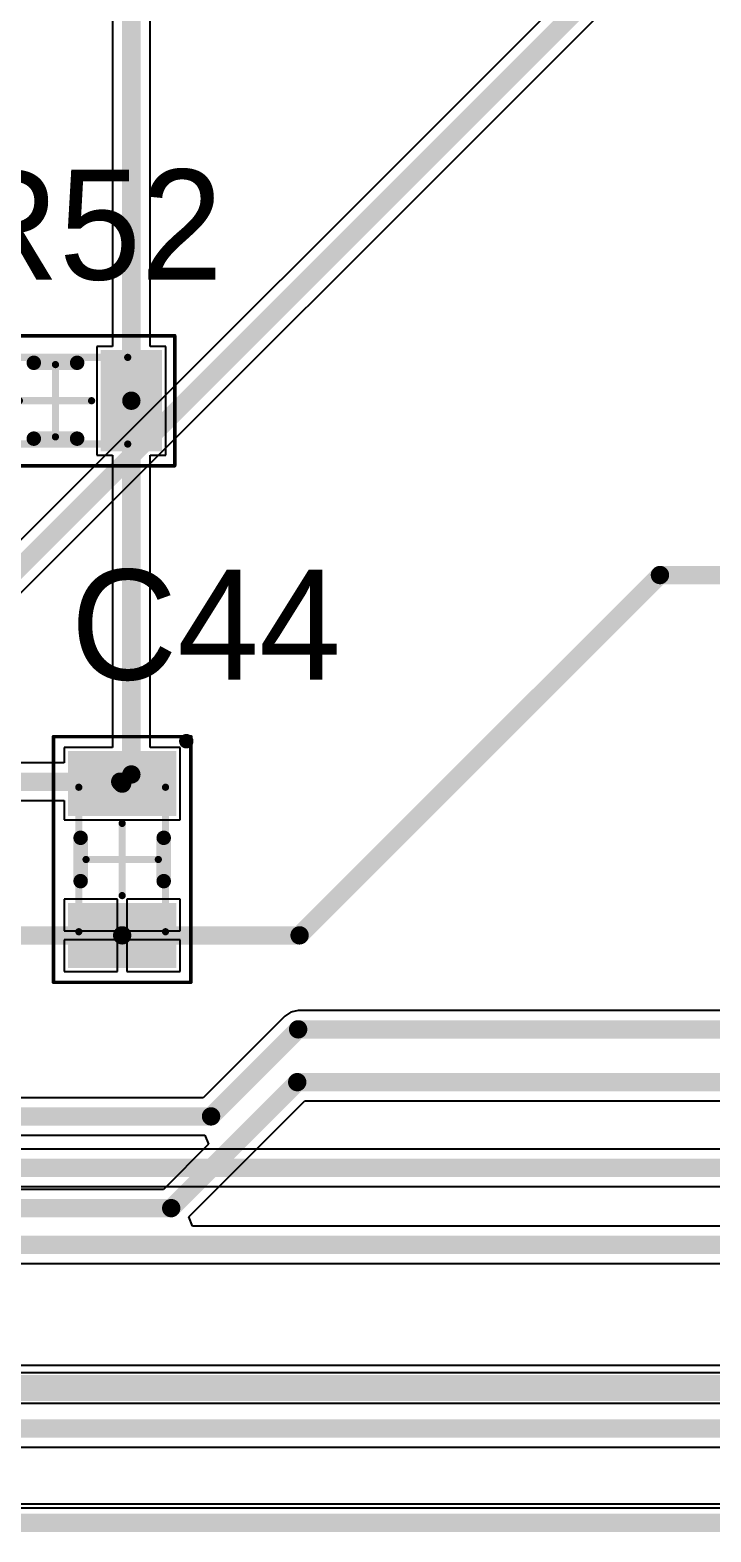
# Model space of a CAD drawing. Header units: millimetres. Extents: x 2.5 to 14.5, y 1.2 to 4.8.
# Drawn here: x 7.44 to 7.811, y 1.344 to 2.162 of the extents above; entities that cross this region are included whole.
import ezdxf

# ---------------------------------------------------------------- set-up
doc = ezdxf.new("R2010")
doc.units = ezdxf.units.MM
doc.header["$MEASUREMENT"] = 0
for name, color, linetype in [('BottomLayer', 5, 'Continuous'), ('ConnectLayer', 7, 'Continuous'), ('Mechanical13', 56, 'Continuous'), ('Mechanical15', 56, 'Continuous'), ('TopLayer', 1, 'Continuous'), ('TopOverlay', 2, 'Continuous'), ('TopPaste', 8, 'Continuous'), ('TopSolder', 216, 'Continuous')]:
    doc.layers.add(name, color=color, linetype=linetype)

# ---------------------------------------------------------------- blocks, each defined once
blk = doc.blocks.new('RESC_0805_2012_49')
at = {"layer": 'Mechanical13', "const_width": 0.00394}
for points in [[(-0.03937, 0.02362), (-0.03937, -0.02362)], [(0.03937, 0.02362), (-0.03937, 0.02362)], [(0.03937, 0.02362), (0.03937, -0.02362)], [(0.03937, -0.02362), (-0.03937, -0.02362)]]:
    blk.add_lwpolyline(points, dxfattribs=at)
at = {"layer": 'Mechanical13', "const_width": 0.00197}
for points in [[(-0.04035, 0.02362, 1), (-0.03839, 0.02362, 1)], [(-0.04035, 0.02362, 1), (-0.03839, 0.02362, 1)], [(0.03839, 0.02362, 1), (0.04035, 0.02362, 1)], [(0.03839, 0.02362, 1), (0.04035, 0.02362, 1)], [(-0.04035, -0.02362, 1), (-0.03839, -0.02362, 1)], [(-0.04035, -0.02362, 1), (-0.03839, -0.02362, 1)], [(0.03839, -0.02362, 1), (0.04035, -0.02362, 1)], [(0.03839, -0.02362, 1), (0.04035, -0.02362, 1)]]:
    blk.add_lwpolyline(points, format="xyb", close=True, dxfattribs=at)
at = {"layer": 'Mechanical15'}
for points, const_width in [([(-0.06496, 0.03543), (-0.06496, -0.03543)], 0.00197), ([(0.06496, 0.03543), (-0.06496, 0.03543)], 0.00197), ([(0.06496, 0.03543), (0.06496, -0.03543)], 0.00197), ([(0, 0.01968), (0, -0.01969)], 0.00394), ([(0.01969, 0), (-0.01968, 0)], 0.00394), ([(0.06496, -0.03543), (-0.06496, -0.03543)], 0.00197)]:
    blk.add_lwpolyline(points, dxfattribs=dict(at, const_width=const_width))
for points, const_width in [([(-0.06545, 0.03543, 1), (-0.06447, 0.03543, 1)], 0.000984), ([(-0.06545, 0.03543, 1), (-0.06447, 0.03543, 1)], 0.000984), ([(0.06447, 0.03543, 1), (0.06545, 0.03543, 1)], 0.000984), ([(0.06447, 0.03543, 1), (0.06545, 0.03543, 1)], 0.000984), ([(-0.00098, 0.01968, 1), (0.00098, 0.01968, 1)], 0.00197), ([(-0.02067, 0, 1), (-0.0187, 0, 1)], 0.00197), ([(0.0187, 0, 1), (0.02067, 0, 1)], 0.00197), ([(-0.00098, -0.01969, 1), (0.00098, -0.01969, 1)], 0.00197), ([(-0.06545, -0.03543, 1), (-0.06447, -0.03543, 1)], 0.000984), ([(-0.06545, -0.03543, 1), (-0.06447, -0.03543, 1)], 0.000984), ([(0.06447, -0.03543, 1), (0.06545, -0.03543, 1)], 0.000984), ([(0.06447, -0.03543, 1), (0.06545, -0.03543, 1)], 0.000984)]:
    blk.add_lwpolyline(points, format="xyb", close=True, dxfattribs=dict(at, const_width=const_width))
at = {"layer": 'TopLayer'}
for points in [[(-0.02756, -0.02461), (-0.02756, 0.02461), (-0.05512, -0.02461), (-0.05512, 0.02461)], [(0.05512, -0.02461), (0.05512, 0.02461), (0.02756, -0.02461), (0.02756, 0.02461)]]:
    blk.add_solid(points, dxfattribs=at)
at = {"layer": 'TopOverlay', "const_width": 0.00787}
for points in [[(0.01181, 0.02067), (-0.01181, 0.02067)], [(0.01181, -0.02067), (-0.01181, -0.02067)]]:
    blk.add_lwpolyline(points, dxfattribs=at)
at = {"layer": 'TopOverlay', "const_width": 0.00394}
for points in [[(-0.01378, 0.02067, 1), (-0.00984, 0.02067, 1)], [(0.00984, 0.02067, 1), (0.01378, 0.02067, 1)], [(-0.01378, -0.02067, 1), (-0.00984, -0.02067, 1)], [(0.00984, -0.02067, 1), (0.01378, -0.02067, 1)]]:
    blk.add_lwpolyline(points, format="xyb", close=True, dxfattribs=at)
at = {"layer": 'TopPaste'}
for points in [[(-0.02756, -0.02461), (-0.02756, 0.02461), (-0.05512, -0.02461), (-0.05512, 0.02461)], [(0.05512, -0.02461), (0.05512, 0.02461), (0.02756, -0.02461), (0.02756, 0.02461)]]:
    blk.add_solid(points, dxfattribs=at)
at = {"layer": 'TopSolder'}
for points in [[(-0.02461, -0.02756), (-0.02461, 0.02756), (-0.05807, -0.02756), (-0.05807, 0.02756)], [(0.05807, -0.02756), (0.05807, 0.02756), (0.02461, -0.02756), (0.02461, 0.02756)]]:
    blk.add_solid(points, dxfattribs=at)
blk = doc.blocks.new('CAPCP2012X06N_161')
at = {"layer": 'Mechanical13', "const_width": 0.00394}
for points in [[(-0.03937, -0.02362), (-0.03937, 0.02362)], [(0.03937, 0.02362), (-0.03937, 0.02362)], [(0.03937, -0.02362), (0.03937, 0.02362)], [(0.03937, -0.02362), (-0.03937, -0.02362)]]:
    blk.add_lwpolyline(points, dxfattribs=at)
at = {"layer": 'Mechanical13', "const_width": 0.00197}
for points in [[(-0.04035, 0.02362, 1), (-0.03839, 0.02362, 1)], [(-0.04035, 0.02362, 1), (-0.03839, 0.02362, 1)], [(0.03839, 0.02362, 1), (0.04035, 0.02362, 1)], [(0.03839, 0.02362, 1), (0.04035, 0.02362, 1)], [(-0.04035, -0.02362, 1), (-0.03839, -0.02362, 1)], [(-0.04035, -0.02362, 1), (-0.03839, -0.02362, 1)], [(0.03839, -0.02362, 1), (0.04035, -0.02362, 1)], [(0.03839, -0.02362, 1), (0.04035, -0.02362, 1)]]:
    blk.add_lwpolyline(points, format="xyb", close=True, dxfattribs=at)
at = {"layer": 'Mechanical15'}
for points, const_width in [([(-0.06693, -0.0374), (-0.06693, 0.0374)], 0.00197), ([(0.06693, 0.0374), (-0.06693, 0.0374)], 0.00197), ([(0.06693, -0.0374), (0.06693, 0.0374)], 0.00197), ([(0, -0.01968), (0, 0.01969)], 0.00394), ([(0.01968, 0), (-0.01969, 0)], 0.00394), ([(0.06693, -0.0374), (-0.06693, -0.0374)], 0.00197)]:
    blk.add_lwpolyline(points, dxfattribs=dict(at, const_width=const_width))
for points, const_width in [([(-0.06742, 0.0374, 1), (-0.06644, 0.0374, 1)], 0.000984), ([(-0.06742, 0.0374, 1), (-0.06644, 0.0374, 1)], 0.000984), ([(0.06644, 0.0374, 1), (0.06742, 0.0374, 1)], 0.000984), ([(0.06644, 0.0374, 1), (0.06742, 0.0374, 1)], 0.000984), ([(-0.00098, 0.01969, 1), (0.00098, 0.01969, 1)], 0.00197), ([(-0.02067, 0, 1), (-0.0187, 0, 1)], 0.00197), ([(0.0187, 0, 1), (0.02067, 0, 1)], 0.00197), ([(-0.00098, -0.01968, 1), (0.00098, -0.01968, 1)], 0.00197), ([(-0.06742, -0.0374, 1), (-0.06644, -0.0374, 1)], 0.000984), ([(-0.06742, -0.0374, 1), (-0.06644, -0.0374, 1)], 0.000984), ([(0.06644, -0.0374, 1), (0.06742, -0.0374, 1)], 0.000984), ([(0.06644, -0.0374, 1), (0.06742, -0.0374, 1)], 0.000984)]:
    blk.add_lwpolyline(points, format="xyb", close=True, dxfattribs=dict(at, const_width=const_width))
at = {"layer": 'TopLayer'}
for points in [[(-0.02657, -0.02657), (-0.02657, 0.02657), (-0.0561, -0.02657), (-0.0561, 0.02657)], [(0.0561, -0.02657), (0.0561, 0.02657), (0.02657, -0.02657), (0.02657, 0.02657)]]:
    blk.add_solid(points, dxfattribs=at)
at = {"layer": 'TopOverlay'}
for points, const_width in [([(-0.06249, 0.03493, 1), (-0.06642, 0.03493, 1)], 0.00394), ([(-0.06741, 0.03493, 1), (-0.06544, 0.03493, 1)], 0.00197), ([(-0.06347, 0.03493, 1), (-0.0615, 0.03493, 1)], 0.00197), ([(-0.01378, 0.02264, 1), (-0.00984, 0.02264, 1)], 0.00394), ([(0.00984, 0.02264, 1), (0.01378, 0.02264, 1)], 0.00394), ([(-0.01378, -0.02264, 1), (-0.00984, -0.02264, 1)], 0.00394), ([(0.00984, -0.02264, 1), (0.01378, -0.02264, 1)], 0.00394)]:
    blk.add_lwpolyline(points, format="xyb", close=True, dxfattribs=dict(at, const_width=const_width))
at = {"layer": 'TopOverlay', "const_width": 0.00787}
for points in [[(0.01181, 0.02264), (-0.01181, 0.02264)], [(0.01181, -0.02264), (-0.01181, -0.02264)]]:
    blk.add_lwpolyline(points, dxfattribs=at)
at = {"layer": 'TopPaste'}
for points in [[(-0.02657, -0.02657), (-0.02657, 0.02657), (-0.0561, -0.02657), (-0.0561, 0.02657)], [(0.0561, -0.02657), (0.0561, 0.02657), (0.02657, -0.02657), (0.02657, 0.02657)]]:
    blk.add_solid(points, dxfattribs=at)
at = {"layer": 'TopSolder'}
for points in [[(-0.02362, -0.02953), (-0.02362, 0.02953), (-0.05905, -0.02953), (-0.05905, 0.02953)], [(0.05905, -0.02953), (0.05905, 0.02953), (0.02362, -0.02953), (0.02362, 0.02953)]]:
    blk.add_solid(points, dxfattribs=at)

msp = doc.modelspace()

# ---------------------------------------------------------------- linework, layer by layer
at = {"layer": 'BottomLayer', "const_width": 0.01}
for points in [[(7.19, 1.625), (8.455, 2.89)], [(7.159, 1.542), (10.272, 1.542)], [(4.731, 1.424), (10.223, 1.424)]]:
    msp.add_lwpolyline(points, dxfattribs=at)
at = {"layer": 'ConnectLayer'}
for p, q in [((8.44779, 2.89721), (7.18578, 1.6352)), ((7.19721, 1.61779), (8.45922, 2.8798)), ((7.4848, 2.203), (7.4848, 1.98961)), ((7.5052, 1.98961), (7.5052, 2.19878)), ((7.4848, 1.98961), (7.47622, 1.98961)), ((7.47622, 1.98961), (7.47622, 1.93039)), ((7.51378, 1.98961), (7.5052, 1.98961)), ((7.51378, 1.93039), (7.51378, 1.98961)), ((7.47622, 1.93039), (7.4848, 1.93039)), ((7.4848, 1.93039), (7.4848, 1.7711)), ((7.5052, 1.7711), (7.5052, 1.93039)), ((7.5052, 1.93039), (7.51378, 1.93039)), ((7.4848, 1.7711), (7.45843, 1.7711)), ((7.45843, 1.7711), (7.45843, 1.7626)), ((7.52157, 1.7711), (7.5052, 1.7711)), ((7.52157, 1.73157), (7.52157, 1.7711)), ((7.45843, 1.7626), (7.35693, 1.7626)), ((7.35693, 1.74221), (7.45843, 1.74221)), ((7.45843, 1.74221), (7.45843, 1.73157)), ((7.45843, 1.73157), (7.52157, 1.73157)), ((7.4875, 1.68843), (7.45843, 1.68843)), ((7.45843, 1.68843), (7.45843, 1.67116)), ((7.4875, 1.67116), (7.4875, 1.68843)), ((7.52157, 1.68843), (7.4925, 1.68843)), ((7.4925, 1.68843), (7.4925, 1.67116)), ((7.52157, 1.67116), (7.52157, 1.68843)), ((7.45843, 1.67116), (7.4875, 1.67116)), ((7.4925, 1.67116), (7.52157, 1.67116)), ((7.4875, 1.66616), (7.45843, 1.66616)), ((7.45843, 1.66616), (7.45843, 1.6489)), ((7.4875, 1.6489), (7.4875, 1.66616)), ((7.52157, 1.66616), (7.4925, 1.66616)), ((7.4925, 1.66616), (7.4925, 1.6489)), ((7.52157, 1.6489), (7.52157, 1.66616)), ((7.45843, 1.6489), (7.4875, 1.6489)), ((7.4925, 1.6489), (7.52157, 1.6489)), ((7.57866, 1.62465), (7.53421, 1.5802)), ((7.58197, 1.62686), (7.57866, 1.62465)), ((7.58587, 1.62764), (7.58197, 1.62686)), ((7.95087, 1.62764), (7.58587, 1.62764)), ((7.53421, 1.5802), (7.34012, 1.5802)), ((7.52633, 1.5152), (7.5896, 1.57847)), ((7.5896, 1.57847), (7.84039, 1.57847)), ((7.34012, 1.5598), (7.53503, 1.5598)), ((7.53503, 1.5598), (7.5371, 1.5548)), ((10.26778, 1.5522), (7.159, 1.5522)), ((7.5371, 1.5548), (7.51249, 1.5302)), ((7.16322, 1.5318), (10.272, 1.5318)), ((7.51249, 1.5302), (7.13329, 1.5302)), ((7.5284, 1.5102), (7.52633, 1.5152)), ((8.78538, 1.5102), (7.5284, 1.5102)), ((7.05881, 1.4898), (8.78961, 1.4898)), ((10.21878, 1.4342), (4.73522, 1.4342)), ((10.04578, 1.4302), (6.22789, 1.4302)), ((4.731, 1.4138), (10.223, 1.4138)), ((4.41115, 1.3898), (10.37, 1.3898)), ((14.4548, 1.35874), (2.4752, 1.35874)), ((14.45697, 1.35657), (2.47303, 1.35657))]:
    msp.add_line(p, q, dxfattribs=at)
at = {"layer": 'TopLayer', "const_width": 0.01}
for points in [[(7.495, 1.96), (7.495, 2.203)], [(7.495, 1.75634), (7.495, 1.96)], [(7.58666, 1.66866), (7.783, 1.865)], [(7.783, 1.865), (8.04666, 1.865)], [(7.49, 1.75134), (7.495, 1.75634)], [(7.33421, 1.7524), (7.48894, 1.7524)], [(7.48894, 1.7524), (7.49, 1.75134)], [(7.41134, 1.66866), (7.49, 1.66866)], [(7.49, 1.66866), (7.58666, 1.66866)], [(7.53843, 1.57), (7.58587, 1.61744)], [(7.58587, 1.61744), (7.95427, 1.61744)], [(7.51672, 1.52), (7.58538, 1.58866)], [(7.58538, 1.58866), (7.87, 1.58866)], [(7.32134, 1.57), (7.53843, 1.57)], [(7.12906, 1.52), (7.51672, 1.52)], [(7.05881, 1.5), (8.78961, 1.5)], [(6.22366, 1.42), (10.05, 1.42)], [(4.39, 1.4), (10.37, 1.4)], [(2.465, 1.34854), (14.465, 1.34854)]]:
    msp.add_lwpolyline(points, dxfattribs=at)
at = {"layer": 'TopLayer', "const_width": 0.005}
for points in [[(7.4925, 1.96, 1), (7.4975, 1.96, 1)], [(7.4925, 1.96, 1), (7.4975, 1.96, 1)], [(7.7805, 1.865, 1), (7.7855, 1.865, 1)], [(7.7805, 1.865, 1), (7.7855, 1.865, 1)], [(7.4925, 1.75634, 1), (7.4975, 1.75634, 1)], [(7.4925, 1.75634, 1), (7.4975, 1.75634, 1)], [(7.48644, 1.7524, 1), (7.49144, 1.7524, 1)], [(7.48644, 1.7524, 1), (7.49144, 1.7524, 1)], [(7.4875, 1.75134, 1), (7.4925, 1.75134, 1)], [(7.4875, 1.75134, 1), (7.4925, 1.75134, 1)], [(7.4875, 1.66866, 1), (7.4925, 1.66866, 1)], [(7.4875, 1.66866, 1), (7.4925, 1.66866, 1)], [(7.58416, 1.66866, 1), (7.58916, 1.66866, 1)], [(7.58416, 1.66866, 1), (7.58916, 1.66866, 1)], [(7.58337, 1.61744, 1), (7.58837, 1.61744, 1)], [(7.58337, 1.61744, 1), (7.58837, 1.61744, 1)], [(7.58288, 1.58866, 1), (7.58788, 1.58866, 1)], [(7.58288, 1.58866, 1), (7.58788, 1.58866, 1)], [(7.53593, 1.57, 1), (7.54093, 1.57, 1)], [(7.53593, 1.57, 1), (7.54093, 1.57, 1)], [(7.51422, 1.52, 1), (7.51922, 1.52, 1)], [(7.51422, 1.52, 1), (7.51922, 1.52, 1)]]:
    msp.add_lwpolyline(points, format="xyb", close=True, dxfattribs=at)

# ---------------------------------------------------------------- block references
for name, p, rotation in [('RESC_0805_2012_49', (7.45366, 1.96), 180), ('CAPCP2012X06N_161', (7.49, 1.71), 270)]:
    msp.add_blockref(name, p, dxfattribs=dict(rotation=rotation))

# ---------------------------------------------------------------- texts
at = {"layer": 'TopOverlay'}
for s, p in [('R52', (7.39766, 2.026)), ('C44', (7.462, 1.808))]:
    msp.add_text(s, height=0.06, dxfattribs=at).set_placement(p)

doc.saveas('drawing.dxf')
